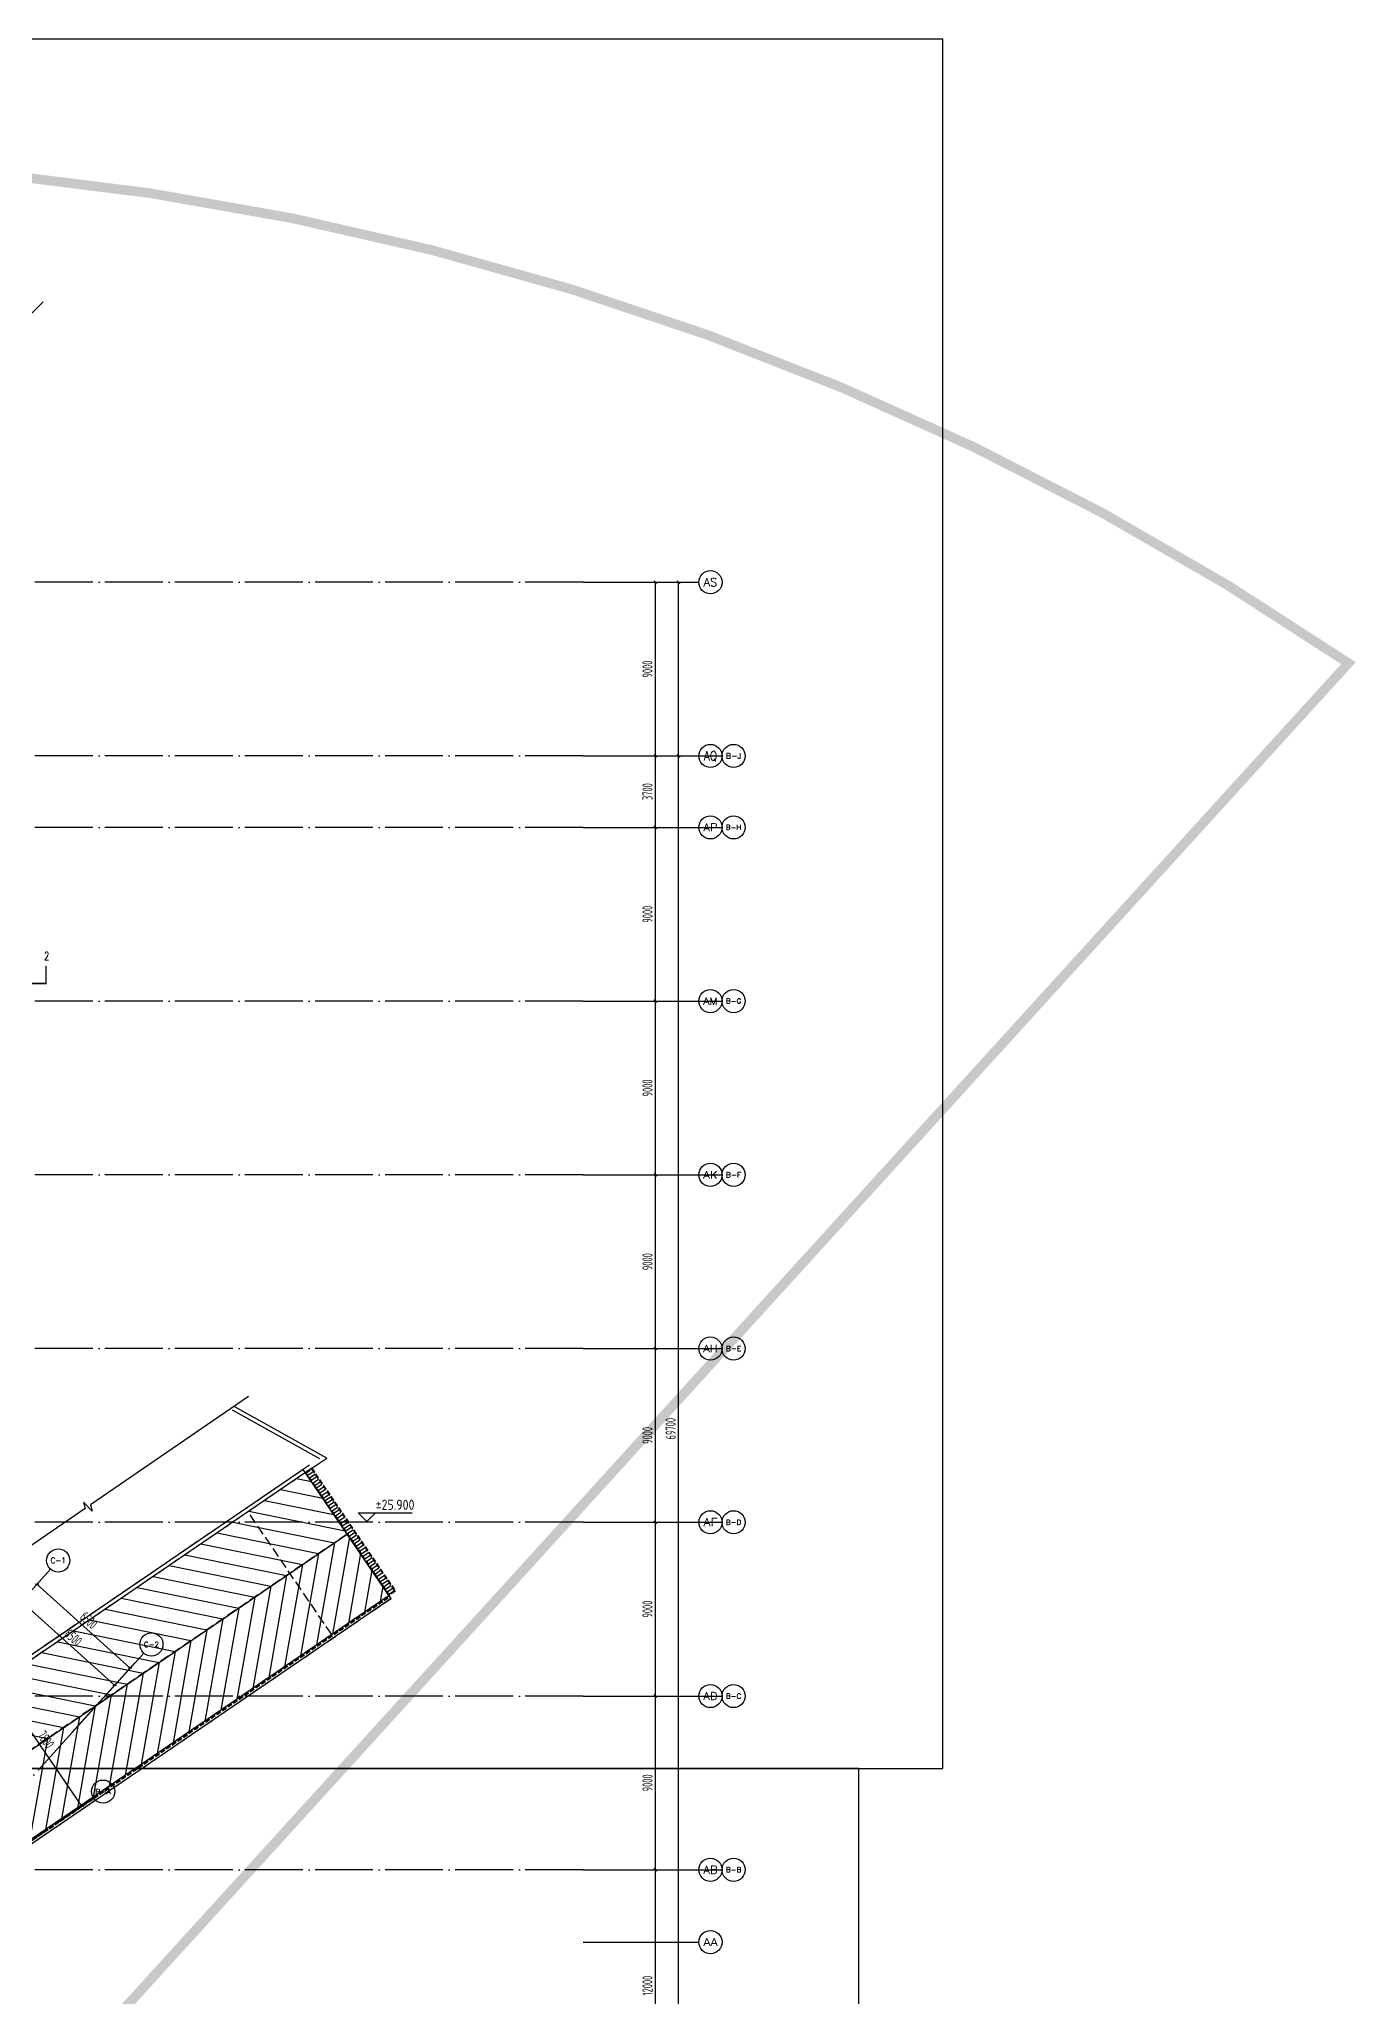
# Model space of a CAD drawing. Extents: x -473190 to 2138458, y -81875 to 2633646.
# Drawn here: x 134797 to 203026, y 88977 to 190393 of the extents above; entities that cross this region are included whole.
import ezdxf
from ezdxf.enums import TextEntityAlignment as Align

# ---------------------------------------------------------------- set-up
doc = ezdxf.new("R2010")
doc.units = 0
doc.header["$LTSCALE"] = 1000
for name, pattern in [('ACAD_ISO05W100', [34, 24, -3, 0.5, -3, 0.5, -3]), ('DASH', [0.35, 0.25, -0.1]), ('DOTE', [2.42, 2, -0.2, 0.02, -0.2])]:
    doc.linetypes.add(name, pattern=pattern)
for name, color, linetype in [('03小品', 2, 'Continuous'), ('A-REDLINE', 1, 'ACAD_ISO05W100'), ('A-SPACE_SHAR', 4, 'Continuous'), ('A-STAIR', 3, 'Continuous'), ('AXIS', 3, 'Continuous'), ('AXIS_TEXT', 7, 'Continuous'), ('DIM_ELEV', 3, 'Continuous'), ('DIM_SYMB', 3, 'Continuous'), ('DOTE', 1, 'DOTE'), ('PUB_DIM', 3, 'Continuous'), ('PUB_TEXT', 7, 'Continuous'), ('索引线', 252, 'Continuous'), ('雨棚投影', 147, 'Continuous')]:
    doc.layers.add(name, color=color, linetype=linetype)
doc.styles.add('_TCH_AXIS', font='COMPLEX', dxfattribs={"bigfont": 'GBCBIG'})
doc.styles.add('_TCH_DIM_T3', font='tssdeng.shx', dxfattribs={"width": 0.564706, "bigfont": '@@@tssdchn.shx'})
doc.styles.add('_TCH_LABEL', font='COMPLEX', dxfattribs={"bigfont": 'GBCBIG'})
doc.styles.add('COMPLEX', font='COMPLEX.shx', dxfattribs={"width": 0.65})
doc.styles.get("Standard").update_dxf_attribs({"font": 'gbenor.shx', "bigfont": 'gbcbig.shx'})
doc.dimstyles.new('_TCH_ARCH&&150', dxfattribs={"dimtxt": 525, "dimasz": 150, "dimexe": 375, "dimexo": 450, "dimgap": 150, "dimtad": 1, "dimdec": 0, "dimzin": 0, "dimdsep": 46, "dimtxsty": '_TCH_DIM_T3', "dimblk": 'ARCHTICK', "dimcen": 0.09, "dimclrt": 7, "dimazin": 2, "dimtfac": 1, "dimtdec": 0, "dimtix": 1, "dimtmove": 2, "dimatfit": 3, "dimfxl": 0, "dimtolj": 1, "dimtzin": 0, "dimarcsym": 0})

# ---------------------------------------------------------------- blocks, each defined once
blk = doc.blocks.new('_AXISO')
blk.add_circle((0, 0), 0.5)
at = {"layer": 'AXIS_TEXT', "style": 'COMPLEX', "width": 1.041667}
blk.add_attdef('A', text='', height=0.56, dxfattribs=at).set_placement((-0.25, -0.28), (0.25, -0.28), align=Align.FIT)
blk = doc.blocks.new('_ArchTick')
at = {"color": 0, "linetype": 'ByBlock', "const_width": 0.4}
blk.add_lwpolyline([(-0.5, -0.5), (0.5, 0.5)], dxfattribs=at)
blk = doc.blocks.new('*D5389')
at = {"layer": 'AXIS', "color": 0, "lineweight": -2, "transparency": 16777216}
for p, q in [((-39211, -4807), (-34336, -4807)), ((-34711, -74507), (-34711, -4807)), ((-39211, -74507), (-34336, -74507))]:
    blk.add_line(p, q, dxfattribs=at)
at = {"layer": 'Defpoints', "color": 0, "transparency": 16777216}
for p in [(-39661, -4807), (-34711, -4807), (-39661, -74507)]:
    blk.add_point(p, dxfattribs=at)
at = {"layer": 'AXIS', "color": 0, "lineweight": -2, "transparency": 16777216, "xscale": 150, "yscale": 150, "zscale": 150}
for p, rotation in [((-34711, -4807), 90), ((-34711, -74507), 270)]:
    blk.add_blockref('_ArchTick', p, dxfattribs=dict(at, rotation=rotation))
at = {"layer": 'AXIS', "color": 7, "transparency": 16777216, "insert": (-35123, -39657), "char_height": 525, "attachment_point": 5, "rotation": 90, "style": '_TCH_DIM_T3'}
blk.add_mtext('\\A1;69700', dxfattribs=at)
blk = doc.blocks.new('*D5398')
at = {"layer": 'AXIS', "color": 0, "lineweight": -2, "transparency": 16777216}
for p, q in [((-39211, -62507), (-35536, -62507)), ((-35911, -74507), (-35911, -62507)), ((-39211, -74507), (-35536, -74507))]:
    blk.add_line(p, q, dxfattribs=at)
at = {"layer": 'Defpoints', "color": 0, "transparency": 16777216}
for p in [(-39661, -62507), (-35911, -62507), (-39661, -74507)]:
    blk.add_point(p, dxfattribs=at)
at = {"layer": 'AXIS', "color": 0, "lineweight": -2, "transparency": 16777216, "xscale": 150, "yscale": 150, "zscale": 150}
for p, rotation in [((-35911, -62507), 90), ((-35911, -74507), 270)]:
    blk.add_blockref('_ArchTick', p, dxfattribs=dict(at, rotation=rotation))
at = {"layer": 'AXIS', "color": 7, "transparency": 16777216, "insert": (-36323, -68507), "char_height": 525, "attachment_point": 5, "rotation": 90, "style": '_TCH_DIM_T3'}
blk.add_mtext('\\A1;12000', dxfattribs=at)
blk = doc.blocks.new('*D5399')
at = {"layer": 'AXIS', "color": 0, "lineweight": -2, "transparency": 16777216}
for p, q in [((-39211, -53507), (-35536, -53507)), ((-35911, -62507), (-35911, -53507)), ((-39211, -62507), (-35536, -62507))]:
    blk.add_line(p, q, dxfattribs=at)
at = {"layer": 'Defpoints', "color": 0, "transparency": 16777216}
for p in [(-39661, -53507), (-35911, -53507), (-39661, -62507)]:
    blk.add_point(p, dxfattribs=at)
at = {"layer": 'AXIS', "color": 0, "lineweight": -2, "transparency": 16777216, "xscale": 150, "yscale": 150, "zscale": 150}
for p, rotation in [((-35911, -53507), 90), ((-35911, -62507), 270)]:
    blk.add_blockref('_ArchTick', p, dxfattribs=dict(at, rotation=rotation))
at = {"layer": 'AXIS', "color": 7, "transparency": 16777216, "insert": (-36323, -58007), "char_height": 525, "attachment_point": 5, "rotation": 90, "style": '_TCH_DIM_T3'}
blk.add_mtext('\\A1;9000', dxfattribs=at)
blk = doc.blocks.new('*D5400')
at = {"layer": 'AXIS', "color": 0, "lineweight": -2, "transparency": 16777216}
for p, q in [((-39211, -44507), (-35536, -44507)), ((-35911, -53507), (-35911, -44507)), ((-39211, -53507), (-35536, -53507))]:
    blk.add_line(p, q, dxfattribs=at)
at = {"layer": 'Defpoints', "color": 0, "transparency": 16777216}
for p in [(-39661, -44507), (-35911, -44507), (-39661, -53507)]:
    blk.add_point(p, dxfattribs=at)
at = {"layer": 'AXIS', "color": 0, "lineweight": -2, "transparency": 16777216, "xscale": 150, "yscale": 150, "zscale": 150}
for p, rotation in [((-35911, -44507), 90), ((-35911, -53507), 270)]:
    blk.add_blockref('_ArchTick', p, dxfattribs=dict(at, rotation=rotation))
at = {"layer": 'AXIS', "color": 7, "transparency": 16777216, "insert": (-36323, -49007), "char_height": 525, "attachment_point": 5, "rotation": 90, "style": '_TCH_DIM_T3'}
blk.add_mtext('\\A1;9000', dxfattribs=at)
blk = doc.blocks.new('*D5401')
at = {"layer": 'AXIS', "color": 0, "lineweight": -2, "transparency": 16777216}
for p, q in [((-39211, -35507), (-35536, -35507)), ((-35911, -44507), (-35911, -35507)), ((-39211, -44507), (-35536, -44507))]:
    blk.add_line(p, q, dxfattribs=at)
at = {"layer": 'Defpoints', "color": 0, "transparency": 16777216}
for p in [(-39661, -35507), (-35911, -35507), (-39661, -44507)]:
    blk.add_point(p, dxfattribs=at)
at = {"layer": 'AXIS', "color": 0, "lineweight": -2, "transparency": 16777216, "xscale": 150, "yscale": 150, "zscale": 150}
for p, rotation in [((-35911, -35507), 90), ((-35911, -44507), 270)]:
    blk.add_blockref('_ArchTick', p, dxfattribs=dict(at, rotation=rotation))
at = {"layer": 'AXIS', "color": 7, "transparency": 16777216, "insert": (-36323, -40007), "char_height": 525, "attachment_point": 5, "rotation": 90, "style": '_TCH_DIM_T3'}
blk.add_mtext('\\A1;9000', dxfattribs=at)
blk = doc.blocks.new('*D5402')
at = {"layer": 'AXIS', "color": 0, "lineweight": -2, "transparency": 16777216}
for p, q in [((-39211, -26507), (-35536, -26507)), ((-35911, -35507), (-35911, -26507)), ((-39211, -35507), (-35536, -35507))]:
    blk.add_line(p, q, dxfattribs=at)
at = {"layer": 'Defpoints', "color": 0, "transparency": 16777216}
for p in [(-39661, -26507), (-35911, -26507), (-39661, -35507)]:
    blk.add_point(p, dxfattribs=at)
at = {"layer": 'AXIS', "color": 0, "lineweight": -2, "transparency": 16777216, "xscale": 150, "yscale": 150, "zscale": 150}
for p, rotation in [((-35911, -26507), 90), ((-35911, -35507), 270)]:
    blk.add_blockref('_ArchTick', p, dxfattribs=dict(at, rotation=rotation))
at = {"layer": 'AXIS', "color": 7, "transparency": 16777216, "insert": (-36323, -31007), "char_height": 525, "attachment_point": 5, "rotation": 90, "style": '_TCH_DIM_T3'}
blk.add_mtext('\\A1;9000', dxfattribs=at)
blk = doc.blocks.new('*D5403')
at = {"layer": 'AXIS', "color": 0, "lineweight": -2, "transparency": 16777216}
for p, q in [((-39211, -17507), (-35536, -17507)), ((-35911, -26507), (-35911, -17507)), ((-39211, -26507), (-35536, -26507))]:
    blk.add_line(p, q, dxfattribs=at)
at = {"layer": 'Defpoints', "color": 0, "transparency": 16777216}
for p in [(-39661, -17507), (-35911, -17507), (-39661, -26507)]:
    blk.add_point(p, dxfattribs=at)
at = {"layer": 'AXIS', "color": 0, "lineweight": -2, "transparency": 16777216, "xscale": 150, "yscale": 150, "zscale": 150}
for p, rotation in [((-35911, -17507), 90), ((-35911, -26507), 270)]:
    blk.add_blockref('_ArchTick', p, dxfattribs=dict(at, rotation=rotation))
at = {"layer": 'AXIS', "color": 7, "transparency": 16777216, "insert": (-36323, -22007), "char_height": 525, "attachment_point": 5, "rotation": 90, "style": '_TCH_DIM_T3'}
blk.add_mtext('\\A1;9000', dxfattribs=at)
blk = doc.blocks.new('*D5404')
at = {"layer": 'AXIS', "color": 0, "lineweight": -2, "transparency": 16777216}
for p, q in [((-39211, -8507), (-35536, -8507)), ((-35911, -17507), (-35911, -8507)), ((-39211, -17507), (-35536, -17507))]:
    blk.add_line(p, q, dxfattribs=at)
at = {"layer": 'Defpoints', "color": 0, "transparency": 16777216}
for p in [(-39661, -8507), (-35911, -8507), (-39661, -17507)]:
    blk.add_point(p, dxfattribs=at)
at = {"layer": 'AXIS', "color": 0, "lineweight": -2, "transparency": 16777216, "xscale": 150, "yscale": 150, "zscale": 150}
for p, rotation in [((-35911, -8507), 90), ((-35911, -17507), 270)]:
    blk.add_blockref('_ArchTick', p, dxfattribs=dict(at, rotation=rotation))
at = {"layer": 'AXIS', "color": 7, "transparency": 16777216, "insert": (-36323, -13007), "char_height": 525, "attachment_point": 5, "rotation": 90, "style": '_TCH_DIM_T3'}
blk.add_mtext('\\A1;9000', dxfattribs=at)
blk = doc.blocks.new('*D5405')
at = {"layer": 'AXIS', "color": 0, "lineweight": -2, "transparency": 16777216}
for p, q in [((-39211, -4807), (-35536, -4807)), ((-35911, -8507), (-35911, -4807)), ((-39211, -8507), (-35536, -8507))]:
    blk.add_line(p, q, dxfattribs=at)
at = {"layer": 'Defpoints', "color": 0, "transparency": 16777216}
for p in [(-39661, -4807), (-35911, -4807), (-39661, -8507)]:
    blk.add_point(p, dxfattribs=at)
at = {"layer": 'AXIS', "color": 0, "lineweight": -2, "transparency": 16777216, "xscale": 150, "yscale": 150, "zscale": 150}
for p, rotation in [((-35911, -4807), 90), ((-35911, -8507), 270)]:
    blk.add_blockref('_ArchTick', p, dxfattribs=dict(at, rotation=rotation))
at = {"layer": 'AXIS', "color": 7, "transparency": 16777216, "insert": (-36323, -6657), "char_height": 525, "attachment_point": 5, "rotation": 90, "style": '_TCH_DIM_T3'}
blk.add_mtext('\\A1;3700', dxfattribs=at)
blk = doc.blocks.new('*D5406')
at = {"layer": 'AXIS', "color": 0, "lineweight": -2, "transparency": 16777216}
for p, q in [((-39211, 4193), (-35536, 4193)), ((-35911, -4807), (-35911, 4193)), ((-39211, -4807), (-35536, -4807))]:
    blk.add_line(p, q, dxfattribs=at)
at = {"layer": 'Defpoints', "color": 0, "transparency": 16777216}
for p in [(-39661, 4193), (-35911, 4193), (-39661, -4807)]:
    blk.add_point(p, dxfattribs=at)
at = {"layer": 'AXIS', "color": 0, "lineweight": -2, "transparency": 16777216, "xscale": 150, "yscale": 150, "zscale": 150}
for p, rotation in [((-35911, 4193), 90), ((-35911, -4807), 270)]:
    blk.add_blockref('_ArchTick', p, dxfattribs=dict(at, rotation=rotation))
at = {"layer": 'AXIS', "color": 7, "transparency": 16777216, "insert": (-36323, -307), "char_height": 525, "attachment_point": 5, "rotation": 90, "style": '_TCH_DIM_T3'}
blk.add_mtext('\\A1;9000', dxfattribs=at)
blk = doc.blocks.new('*D5434')
at = {"layer": 'AXIS', "color": 0, "lineweight": -2, "transparency": 16777216}
for p, q in [((-39211, 4193), (-34336, 4193)), ((-34711, -147257), (-34711, 4193)), ((-39211, -147257), (-34336, -147257))]:
    blk.add_line(p, q, dxfattribs=at)
at = {"layer": 'Defpoints', "color": 0, "transparency": 16777216}
for p in [(-39661, 4193), (-34711, 4193), (-39661, -147257)]:
    blk.add_point(p, dxfattribs=at)
at = {"layer": 'AXIS', "color": 0, "lineweight": -2, "transparency": 16777216, "xscale": 150, "yscale": 150, "zscale": 150}
for p, rotation in [((-34711, 4193), 90), ((-34711, -147257), 270)]:
    blk.add_blockref('_ArchTick', p, dxfattribs=dict(at, rotation=rotation))
at = {"layer": 'AXIS', "color": 7, "transparency": 16777216, "insert": (-35123, -71532), "char_height": 525, "attachment_point": 5, "rotation": 90, "style": '_TCH_DIM_T3'}
blk.add_mtext('\\A1;151450', dxfattribs=at)
blk = doc.blocks.new('*D5451')
at = {"layer": 'AXIS', "color": 0, "lineweight": -2, "transparency": 16777216}
for p, q in [((-70973, -51056), (-67711, -47433)), ((-67962, -47712), (-63132, -52061)), ((-66143, -55405), (-62881, -51782))]:
    blk.add_line(p, q, dxfattribs=at)
at = {"layer": 'Defpoints', "color": 0, "transparency": 16777216}
for p in [(-71274, -51390), (-63132, -52061), (-66444, -55740)]:
    blk.add_point(p, dxfattribs=at)
at = {"layer": 'AXIS', "color": 0, "lineweight": -2, "transparency": 16777216, "xscale": 150, "yscale": 150, "zscale": 150}
for p, rotation in [((-67962, -47712), 137.9999999999986), ((-63132, -52061), 317.9999999999986)]:
    blk.add_blockref('_ArchTick', p, dxfattribs=dict(at, rotation=rotation))
at = {"layer": 'AXIS', "color": 7, "transparency": 16777216, "insert": (-65271, -49580), "char_height": 525, "attachment_point": 5, "rotation": 318, "style": '_TCH_DIM_T3'}
blk.add_mtext('\\A1;6500', dxfattribs=at)
blk = doc.blocks.new('*D5452')
at = {"layer": 'AXIS', "color": 0, "lineweight": -2, "transparency": 16777216}
for p, q in [((-70973, -51056), (-68514, -48325)), ((-68765, -48603), (-63935, -52953)), ((-66143, -55405), (-63684, -52674))]:
    blk.add_line(p, q, dxfattribs=at)
at = {"layer": 'Defpoints', "color": 0, "transparency": 16777216}
for p in [(-71274, -51390), (-63935, -52953), (-66444, -55740)]:
    blk.add_point(p, dxfattribs=at)
at = {"layer": 'AXIS', "color": 0, "lineweight": -2, "transparency": 16777216, "xscale": 150, "yscale": 150, "zscale": 150}
for p, rotation in [((-68765, -48603), 137.9999999999986), ((-63935, -52953), 317.9999999999986)]:
    blk.add_blockref('_ArchTick', p, dxfattribs=dict(at, rotation=rotation))
at = {"layer": 'AXIS', "color": 7, "transparency": 16777216, "insert": (-66074, -50472), "char_height": 525, "attachment_point": 5, "rotation": 318, "style": '_TCH_DIM_T3'}
blk.add_mtext('\\A1;6500', dxfattribs=at)
blk = doc.blocks.new('*D5453')
at = {"layer": 'Defpoints', "color": 0, "transparency": 16777216}
for p in [(-70660, -53199), (-66267, -59644), (-65647, -59221)]:
    blk.add_point(p, dxfattribs=at)
at = {"layer": 'PUB_DIM', "color": 0, "lineweight": -2, "transparency": 16777216}
for p, q in [((-70288, -52945), (-69730, -52565)), ((-70040, -52776), (-65647, -59221)), ((-65895, -59390), (-65337, -59010))]:
    blk.add_line(p, q, dxfattribs=at)
at = {"layer": 'PUB_DIM', "color": 0, "lineweight": -2, "transparency": 16777216, "xscale": 150, "yscale": 150, "zscale": 150}
for p, rotation in [((-70040, -52776), 124.2774022374344), ((-65647, -59221), 304.2774022374344)]:
    blk.add_blockref('_ArchTick', p, dxfattribs=dict(at, rotation=rotation))
at = {"layer": 'PUB_DIM', "color": 7, "transparency": 16777216, "insert": (-67503, -55766), "char_height": 525, "attachment_point": 5, "rotation": 304.2774, "style": '_TCH_DIM_T3'}
blk.add_mtext('\\A1;7800', dxfattribs=at)
blk = doc.blocks.new('A$C2EE74A0F')
for p, q in [((-27507, -27824), (-31731, -21627)), ((-30481, -29852), (-34705, -23655))]:
    blk.add_line(p, q)
at = {"layer": 'DIM_SYMB'}
blk.add_lwpolyline([(-3334, 3799), (-11520, -1810), (-11437, -2135), (-11885, -1678), (-11799, -2001), (-19985, -7610)], dxfattribs=at)
at = {"layer": '雨棚投影', "linetype": 'DASH', "lineweight": -3, "ltscale": 2}
for p, q in [((-169, 248), (-20166, -13382)), ((-56, 83), (-20054, -13547)), ((975, -8533), (-3362, -2170))]:
    blk.add_line(p, q, dxfattribs=at)
blk.add_lwpolyline([(1781, -3324), (-32547, -26721, -0.1506886), (-35926, -27764), (-40729, -27764)], format="xyb", dxfattribs=at)
for points in [[(4062, -6670), (3950, -6505), (-15717, -19910)], [(4062, -6670), (-15605, -20075)]]:
    blk.add_lwpolyline(points, dxfattribs=at)
blk = doc.blocks.new('A$C1CB84935')
at = {"layer": 'A-STAIR', "linetype": 'DASH'}
for points in [[(-19757, -13272), (-90, 132)], [(-19740, -13297), (-73, 107)]]:
    blk.add_lwpolyline(points, dxfattribs=at)
blk = doc.blocks.new('A$C175670D0')
at = {"layer": 'A-SPACE_SHAR'}
for p, q in [((-8095, 23800, 0), (-8098, 0)), ((3, 23800), (-8095, 23800, 0)), ((-7900, 23800, 0), (-7900, 0, 0)), ((-4048, 0, 0), (-4048, 23800, 0)), ((-198, 23800, 0), (-198, 0, 0)), ((0, 23800, 0), (0, 0, 0)), ((-8098, 0), (0, 0))]:
    blk.add_line(p, q, dxfattribs=at)
at = {"layer": 'A-SPACE_SHAR', "elevation": 0}
for points in [[(-7901, 21247), (-5279, 23800)], [(-7901, 22248), (-6306, 23800)], [(-7901, 23248), (-7334, 23800)], [(-7900, 20247), (-4251, 23800)], [(-3847, 23800), (-198, 20247)], [(-2820, 23800), (-199, 21247)], [(-1793, 23800), (-199, 22248)], [(-766, 23800), (-199, 23248)], [(-7899, 19248), (-4047, 22998), (-197, 19248)], [(-7900, 18249), (-4049, 21999), (-198, 18249)], [(-7899, 17249), (-4048, 20999), (-197, 17249)], [(-7899, 16249), (-4048, 19999), (-197, 16249)], [(-7900, 15250), (-4048, 19000), (-197, 15250)], [(-7900, 14250), (-4048, 18000), (-197, 14250)], [(-7900, 13250), (-4048, 17000), (-198, 13250)], [(-7900, 12250), (-4048, 16000), (-198, 12250)], [(-7900, 11250), (-4048, 15000), (-198, 11250)], [(-7900, 10250), (-4048, 14000), (-198, 10250)], [(-7900, 9250), (-4048, 13000), (-198, 9250)], [(-7900, 8250), (-4048, 12000), (-198, 8250)], [(-7900, 7250), (-4048, 11000), (-198, 7250)], [(-7900, 6250), (-4048, 10000), (-198, 6250)], [(-7900, 5250), (-4048, 9000), (-198, 5250)], [(-7900, 4250), (-4048, 8000), (-198, 4250)], [(-7900, 3250), (-4048, 7000), (-198, 3250)], [(-7900, 2250), (-4048, 6000), (-198, 2250)], [(-7900, 1250), (-4048, 5000), (-198, 1250)], [(-7900, 250), (-4048, 4000), (-198, 250)], [(-7150, 0), (-4048, 3000), (-1050, 0)], [(-6150, 0), (-4048, 2000), (-2050, 0)], [(-5150, 0), (-4048, 1000), (-3050, 0)]]:
    blk.add_lwpolyline(points, dxfattribs=at)
blk = doc.blocks.new('A$C4F5A101F')
at = {"layer": 'AXIS'}
for p, q in [((-39660.8, 4192.6), (-33660.8, 4192.6)), ((-39660.8, -4807.4), (-32460.8, -4807.4)), ((-39660.8, -4807.4), (-33660.8, -4807.4)), ((-39660.8, -8507.4), (-32460.8, -8507.4)), ((-39660.8, -8507.4), (-33660.8, -8507.4)), ((-39660.8, -17507.4), (-32460.8, -17507.4)), ((-39660.8, -17507.4), (-33660.8, -17507.4)), ((-39660.8, -26507.4), (-32460.8, -26507.4)), ((-39660.8, -26507.4), (-33660.8, -26507.4)), ((-39660.8, -35507.4), (-32460.8, -35507.4)), ((-39660.8, -35507.4), (-33660.8, -35507.4)), ((-39660.8, -44507.4), (-32460.8, -44507.4)), ((-39660.8, -44507.4), (-33660.8, -44507.4)), ((-71274.2, -51390.3), (-67259.4, -46931.4)), ((-66443.7, -55739.6), (-62429, -51280.8)), ((-39660.8, -53507.4), (-32460.8, -53507.4)), ((-39660.8, -53507.4), (-33660.8, -53507.4)), ((-66266.8, -59643.8), (-65027.3, -58799)), ((-39660.8, -62507.4), (-32460.8, -62507.4)), ((-39660.8, -62507.4), (-33660.8, -62507.4)), ((-39660.8, -66257.4), (-33660.8, -66257.4))]:
    blk.add_line(p, q, dxfattribs=at)
at = {"layer": 'DOTE', "color": 127, "linetype": 'DOTE', "ltscale": 1.5}
for p, q in [((-39660.8, 4192.6), (-298298.4, 4192.6)), ((-199059.6, -203024.4), (-66443.7, -55739.6))]:
    blk.add_line(p, q, dxfattribs=at)
at = {"layer": 'DOTE', "color": 16, "linetype": 'DOTE', "ltscale": 1.5}
for p, q in [((-39660.8, -4807.4), (-180399, -4807.4)), ((-39660.8, -8507.4), (-180399, -8507.4)), ((-39660.8, -17507.4), (-180399, -17507.4)), ((-39660.8, -26507.4), (-180399, -26507.4)), ((-39660.8, -35507.4), (-180399, -35507.4)), ((-39660.8, -44507.4), (-180399, -44507.4)), ((-39660.8, -53507.4), (-180399, -53507.4)), ((-39660.8, -62507.4), (-168489.7, -62507.4))]:
    blk.add_line(p, q, dxfattribs=at)
blk.add_lwpolyline([(-78851.9, -68221.5), (-65027.3, -58799)], dxfattribs=at)
at = {"layer": 'AXIS'}
ref = blk.add_blockref('_AXISO', (-33060.8, 4192.6), dxfattribs=dict(at, xscale=1200, yscale=1200, zscale=1200))
ref.add_attrib('A', 'AS', dxfattribs={"layer": 'AXIS_TEXT', "height": 432.18, "style": '_TCH_AXIS'}).set_placement((-33420.9, 3976.5), (-32700.6, 3976.5), align=Align.FIT)
ref = blk.add_blockref('_AXISO', (-33060.8, -4807.4), dxfattribs=dict(at, xscale=1200, yscale=1200, zscale=1200))
ref.add_attrib('A', 'AQ', dxfattribs={"layer": 'AXIS_TEXT', "height": 482.95, "style": '_TCH_AXIS', "width": 0.807692}).set_placement((-33404.4, -5048.9), (-32717.1, -5048.9), align=Align.FIT)
ref = blk.add_blockref('_AXISO', (-31860.8, -4807.4), dxfattribs=dict(at, xscale=1200, yscale=1200, zscale=1200))
ref.add_attrib('A', 'B-J', dxfattribs={"layer": 'AXIS_TEXT', "height": 281.67, "style": '_TCH_AXIS'}).set_placement((-32256.4, -4948.2), (-31465.1, -4948.2), align=Align.FIT)
ref = blk.add_blockref('_AXISO', (-33060.8, -8507.4), dxfattribs=dict(at, xscale=1200, yscale=1200, zscale=1200))
ref.add_attrib('A', 'AP', dxfattribs={"layer": 'AXIS_TEXT', "height": 406.3, "style": '_TCH_AXIS'}).set_placement((-33428.4, -8710.5), (-32693.2, -8710.5), align=Align.FIT)
ref = blk.add_blockref('_AXISO', (-31860.8, -8507.4), dxfattribs=dict(at, xscale=1200, yscale=1200, zscale=1200))
ref.add_attrib('A', 'B-H', dxfattribs={"layer": 'AXIS_TEXT', "height": 247.86, "style": '_TCH_AXIS'}).set_placement((-32262.1, -8631.3), (-31459.5, -8631.3), align=Align.FIT)
ref = blk.add_blockref('_AXISO', (-33060.8, -17507.4), dxfattribs=dict(at, xscale=1200, yscale=1200, zscale=1200))
ref.add_attrib('A', 'AM', dxfattribs={"layer": 'AXIS_TEXT', "height": 375.66, "style": '_TCH_AXIS'}).set_placement((-33436.4, -17695.2), (-32685.1, -17695.2), align=Align.FIT)
ref = blk.add_blockref('_AXISO', (-31860.8, -17507.4), dxfattribs=dict(at, xscale=1200, yscale=1200, zscale=1200))
ref.add_attrib('A', 'B-G', dxfattribs={"layer": 'AXIS_TEXT', "height": 254.69, "style": '_TCH_AXIS'}).set_placement((-32261, -17634.7), (-31460.5, -17634.7), align=Align.FIT)
ref = blk.add_blockref('_AXISO', (-33060.8, -26507.4), dxfattribs=dict(at, xscale=1200, yscale=1200, zscale=1200))
ref.add_attrib('A', 'AK', dxfattribs={"layer": 'AXIS_TEXT', "height": 390.46, "style": '_TCH_AXIS'}).set_placement((-33432.6, -26702.6), (-32688.9, -26702.6), align=Align.FIT)
ref = blk.add_blockref('_AXISO', (-31860.8, -26507.4), dxfattribs=dict(at, xscale=1200, yscale=1200, zscale=1200))
ref.add_attrib('A', 'B-F', dxfattribs={"layer": 'AXIS_TEXT', "height": 261.89, "style": '_TCH_AXIS'}).set_placement((-32259.8, -26638.3), (-31461.7, -26638.3), align=Align.FIT)
ref = blk.add_blockref('_AXISO', (-33060.8, -35507.4), dxfattribs=dict(at, xscale=1200, yscale=1200, zscale=1200))
ref.add_attrib('A', 'AH', dxfattribs={"layer": 'AXIS_TEXT', "height": 382.94, "style": '_TCH_AXIS'}).set_placement((-33434.6, -35698.9), (-32686.9, -35698.9), align=Align.FIT)
ref = blk.add_blockref('_AXISO', (-31860.8, -35507.4), dxfattribs=dict(at, xscale=1200, yscale=1200, zscale=1200))
ref.add_attrib('A', 'B-E', dxfattribs={"layer": 'AXIS_TEXT', "height": 261.89, "style": '_TCH_AXIS'}).set_placement((-32259.8, -35638.3), (-31461.7, -35638.3), align=Align.FIT)
ref = blk.add_blockref('_AXISO', (-33060.8, -44507.4), dxfattribs=dict(at, xscale=1200, yscale=1200, zscale=1200))
ref.add_attrib('A', 'AF', dxfattribs={"layer": 'AXIS_TEXT', "height": 414.63, "style": '_TCH_AXIS'}).set_placement((-33426, -44714.7), (-32695.5, -44714.7), align=Align.FIT)
ref = blk.add_blockref('_AXISO', (-31860.8, -44507.4), dxfattribs=dict(at, xscale=1200, yscale=1200, zscale=1200))
ref.add_attrib('A', 'B-D', dxfattribs={"layer": 'AXIS_TEXT', "height": 258.24, "style": '_TCH_AXIS'}).set_placement((-32260.4, -44636.5), (-31461.1, -44636.5), align=Align.FIT)
ref = blk.add_blockref('_AXISO', (-66857.9, -46485.5), dxfattribs=dict(at, xscale=1200, yscale=1200, zscale=1200))
ref.add_attrib('A', 'C-1', dxfattribs={"layer": 'AXIS_TEXT', "height": 294.94, "style": '_TCH_AXIS'}).set_placement((-67251.2, -46633), (-66464.7, -46633), align=Align.FIT)
ref = blk.add_blockref('_AXISO', (-62027.5, -50834.9), dxfattribs=dict(at, xscale=1200, yscale=1200, zscale=1200))
ref.add_attrib('A', 'C-2', dxfattribs={"layer": 'AXIS_TEXT', "height": 273.43, "style": '_TCH_AXIS'}).set_placement((-62424.6, -50971.6), (-61630.4, -50971.6), align=Align.FIT)
ref = blk.add_blockref('_AXISO', (-33060.8, -53507.4), dxfattribs=dict(at, xscale=1200, yscale=1200, zscale=1200))
ref.add_attrib('A', 'AD', dxfattribs={"layer": 'AXIS_TEXT', "height": 406.3, "style": '_TCH_AXIS'}).set_placement((-33428.4, -53710.5), (-32693.2, -53710.5), align=Align.FIT)
ref = blk.add_blockref('_AXISO', (-31860.8, -53507.4), dxfattribs=dict(at, xscale=1200, yscale=1200, zscale=1200))
ref.add_attrib('A', 'B-C', dxfattribs={"layer": 'AXIS_TEXT', "height": 265.63, "style": '_TCH_AXIS'}).set_placement((-32259.2, -53640.2), (-31462.3, -53640.2), align=Align.FIT)
ref = blk.add_blockref('_AXISO', (-64531.5, -58461.1), dxfattribs=dict(at, xscale=1200, yscale=1200, zscale=1200))
ref.add_attrib('A', 'P-A', dxfattribs={"layer": 'AXIS_TEXT', "height": 254.69, "style": '_TCH_AXIS'}).set_placement((-64931.7, -58588.4), (-64131.3, -58588.4), align=Align.FIT)
ref = blk.add_blockref('_AXISO', (-33060.8, -62507.4), dxfattribs=dict(at, xscale=1200, yscale=1200, zscale=1200))
ref.add_attrib('A', 'AB', dxfattribs={"layer": 'AXIS_TEXT', "height": 406.3, "style": '_TCH_AXIS'}).set_placement((-33428.4, -62710.5), (-32693.2, -62710.5), align=Align.FIT)
ref = blk.add_blockref('_AXISO', (-31860.8, -62507.4), dxfattribs=dict(at, xscale=1200, yscale=1200, zscale=1200))
ref.add_attrib('A', 'B-B', dxfattribs={"layer": 'AXIS_TEXT', "height": 258.24, "style": '_TCH_AXIS'}).set_placement((-32260.4, -62636.5), (-31461.1, -62636.5), align=Align.FIT)
ref = blk.add_blockref('_AXISO', (-33060.8, -66257.4), dxfattribs=dict(at, xscale=1200, yscale=1200, zscale=1200))
ref.add_attrib('A', 'AA', dxfattribs={"layer": 'AXIS_TEXT', "height": 398.24, "style": '_TCH_AXIS'}).set_placement((-33430.6, -66456.5), (-32691, -66456.5), align=Align.FIT)
for p1, p2, distance, picture, middle in [((-39660.8, -4807.4), (-39660.8, 4192.6), -3750, '*D5406', (-36323.3, -307.4)), ((-39660.8, -147257.4), (-39660.8, 4192.6), -4950, '*D5434', (-35123.3, -71532.4)), ((-39660.8, -74507.4), (-39660.8, -4807.4), -4950, '*D5389', (-35123.3, -39657.4)), ((-39660.8, -8507.4), (-39660.8, -4807.4), -3750, '*D5405', (-36323.3, -6657.4)), ((-39660.8, -17507.4), (-39660.8, -8507.4), -3750, '*D5404', (-36323.3, -13007.4)), ((-39660.8, -26507.4), (-39660.8, -17507.4), -3750, '*D5403', (-36323.3, -22007.4)), ((-39660.8, -35507.4), (-39660.8, -26507.4), -3750, '*D5402', (-36323.3, -31007.4)), ((-39660.8, -44507.4), (-39660.8, -35507.4), -3750, '*D5401', (-36323.3, -40007.4)), ((-39660.8, -53507.4), (-39660.8, -44507.4), -3750, '*D5400', (-36323.3, -49007.4)), ((-71274.2, -51390.3), (-66443.7, -55739.6), 4950, '*D5451', (-65270.8, -49579.8)), ((-71274.2, -51390.3), (-66443.7, -55739.6), 3750, '*D5452', (-66073.7, -50471.6)), ((-39660.8, -62507.4), (-39660.8, -53507.4), -3750, '*D5399', (-36323.3, -58007.4)), ((-39660.8, -74507.4), (-39660.8, -62507.4), -3750, '*D5398', (-36323.3, -68507.4))]:
    dim = blk.add_aligned_dim(p1=p1, p2=p2, distance=distance, dimstyle='_TCH_ARCH&&150', dxfattribs=at)
    dim.commit()
    dim.dimension.update_dxf_attribs({"geometry": picture, "text_midpoint": middle})
at = {"layer": 'PUB_DIM'}
dim = blk.add_aligned_dim(p1=(-70659.7, -53198.6), p2=(-66266.8, -59643.8), distance=750, dimstyle='_TCH_ARCH&&150', dxfattribs=at)
dim.commit()
dim.dimension.update_dxf_attribs({"geometry": '*D5453', "text_midpoint": (-67502.6, -55766.4)})

msp = doc.modelspace()

# ---------------------------------------------------------------- hatches: boundary and pattern name
at = {"layer": '03小品', "linetype": 'DASH'}
h = msp.add_hatch(dxfattribs=at)
h.set_pattern_fill('ANSI31', color=8, scale=100, angle=709.277601, style=0)
h.set_pattern_definition([(34.277601, (2524549.58, -2007702.74), (-89.408485, 131.178067), [])])
h.paths.add_polyline_path([(148996.3, 116198.7), (148715.4, 116007.2), (152938.8, 109810.6), (153219.8, 110002.1)])

# ---------------------------------------------------------------- linework, layer by layer
for points in [[(181620.5, 190393), (21063.1, 190393), (21063.1, 100810.6), (181620.5, 100810.6)], [(177279.4, 100810.6), (21063.1, 100810.6), (19902.3, 22362.3), (177279.4, 22514.1)]]:
    msp.add_lwpolyline(points, close=True)
for points in [[(144807.1, 119389.4), (149322.8, 116870)], [(148924.9, 116356.7), (149702.9, 116887), (144904.5, 119564)]]:
    msp.add_lwpolyline(points)
at = {"layer": '03小品', "color": 4, "linetype": 'DASH'}
msp.add_lwpolyline([(152259.6, 110753.9), (148594.3, 116131.5), (148924.9, 116356.8), (153261.5, 109994.2), (152931, 109768.9), (152259.6, 110753.9)], dxfattribs=at)
msp.add_lwpolyline([(152284.4, 110770.8), (148636, 116123.6), (148917, 116315.1), (153219.8, 110002.1), (152938.8, 109810.6)], close=True, dxfattribs=at)
at = {"layer": 'A-REDLINE', "const_width": 500, "flags": 128}
msp.add_lwpolyline([(-89481.4, 187228.8), (-75385.8, 185854.4), (-61257.6, 184872), (-47107.5, 184282.2), (-32946.4, 184085.6), (42633, 184085.6), (118212.3, 184085.6), (125682.3, 183899.5), (133133.8, 183341.6), (140548.2, 182413.3), (147907.2, 181116.9), (155192.5, 179455.7), (162386.1, 177433.7), (169470, 175056), (176426.7, 172328.4), (183239, 169257.8), (189889.9, 165851.8), (196362.9, 162118.7), (202642, 158068), (131057.9, 79413.7), (59473.8, 759.5), (-12110.3, -77894.8), (-89481.4, -55567.9), (-89481.4, 65830.4)], close=True, dxfattribs=at)
at = {"layer": 'DIM_ELEV'}
for p, q in [((151770, 113597.3), (151320, 114047.3)), ((151320, 114047.3), (154119.6, 114047.3)), ((151770, 113597.3), (152220, 114047.3))]:
    msp.add_line(p, q, dxfattribs=at)
at = {"layer": 'DIM_SYMB', "const_width": 75}
msp.add_lwpolyline([(133656.7, 141471.9), (135156.7, 141471.9), (135156.7, 142371.9)], dxfattribs=at)
at = {"layer": '索引线'}
msp.add_lwpolyline([(125752.3, 167560.6), (134996.4, 176778.7)], dxfattribs=at)
msp.add_lwpolyline([(125752.3, 167560.6), (134996.4, 176778.7)], dxfattribs=at)

# ---------------------------------------------------------------- block references
for name, p in [('A$C2EE74A0F', (148981.2, 116274.1)), ('A$C1CB84935', (153043.6, 109603.7))]:
    msp.add_blockref(name, p)
at = {"rotation": 304.2839428708612}
msp.add_blockref('A$C175670D0', (133376.8, 96199.7), dxfattribs=at)
at = {"layer": '雨棚投影', "linetype": 'DASH', "lineweight": -3, "ltscale": 2}
msp.add_blockref('A$C4F5A101F', (202642, 158068), dxfattribs=at)

# ---------------------------------------------------------------- texts
at = {"layer": 'PUB_TEXT', "style": '_TCH_LABEL', "width": 0.705882}
msp.add_text('2', height=446.2, dxfattribs=at).set_placement((135051.7, 142673.7))
at = {"layer": 'PUB_TEXT'}
msp.add_text('%%P25.900', height=525, dxfattribs=at).set_placement((152235.2, 114204.8))

doc.saveas('drawing.dxf')
